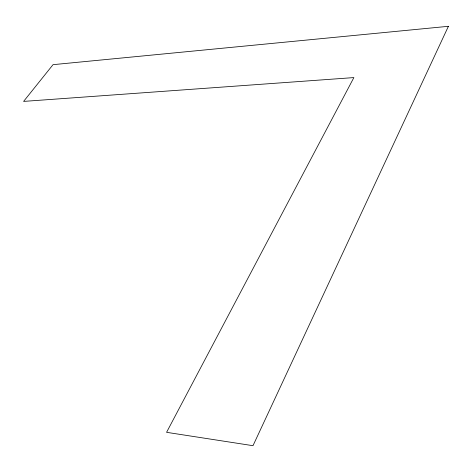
<?xml version="1.0" encoding="UTF-8"?>
<svg xmlns="http://www.w3.org/2000/svg" width="472" height="472" viewBox="0 0 472 472"><rect width="100%" height="100%" fill="white"/><g stroke="black" fill="none" stroke-linecap="round" stroke-linejoin="round"><path stroke-width="0.71" d="M448.4 26.308L252.992 445.692L166.575 432.322L353.87 77.585L23.6 101.403L53.041 64.664L448.4 26.308"/></g></svg>
